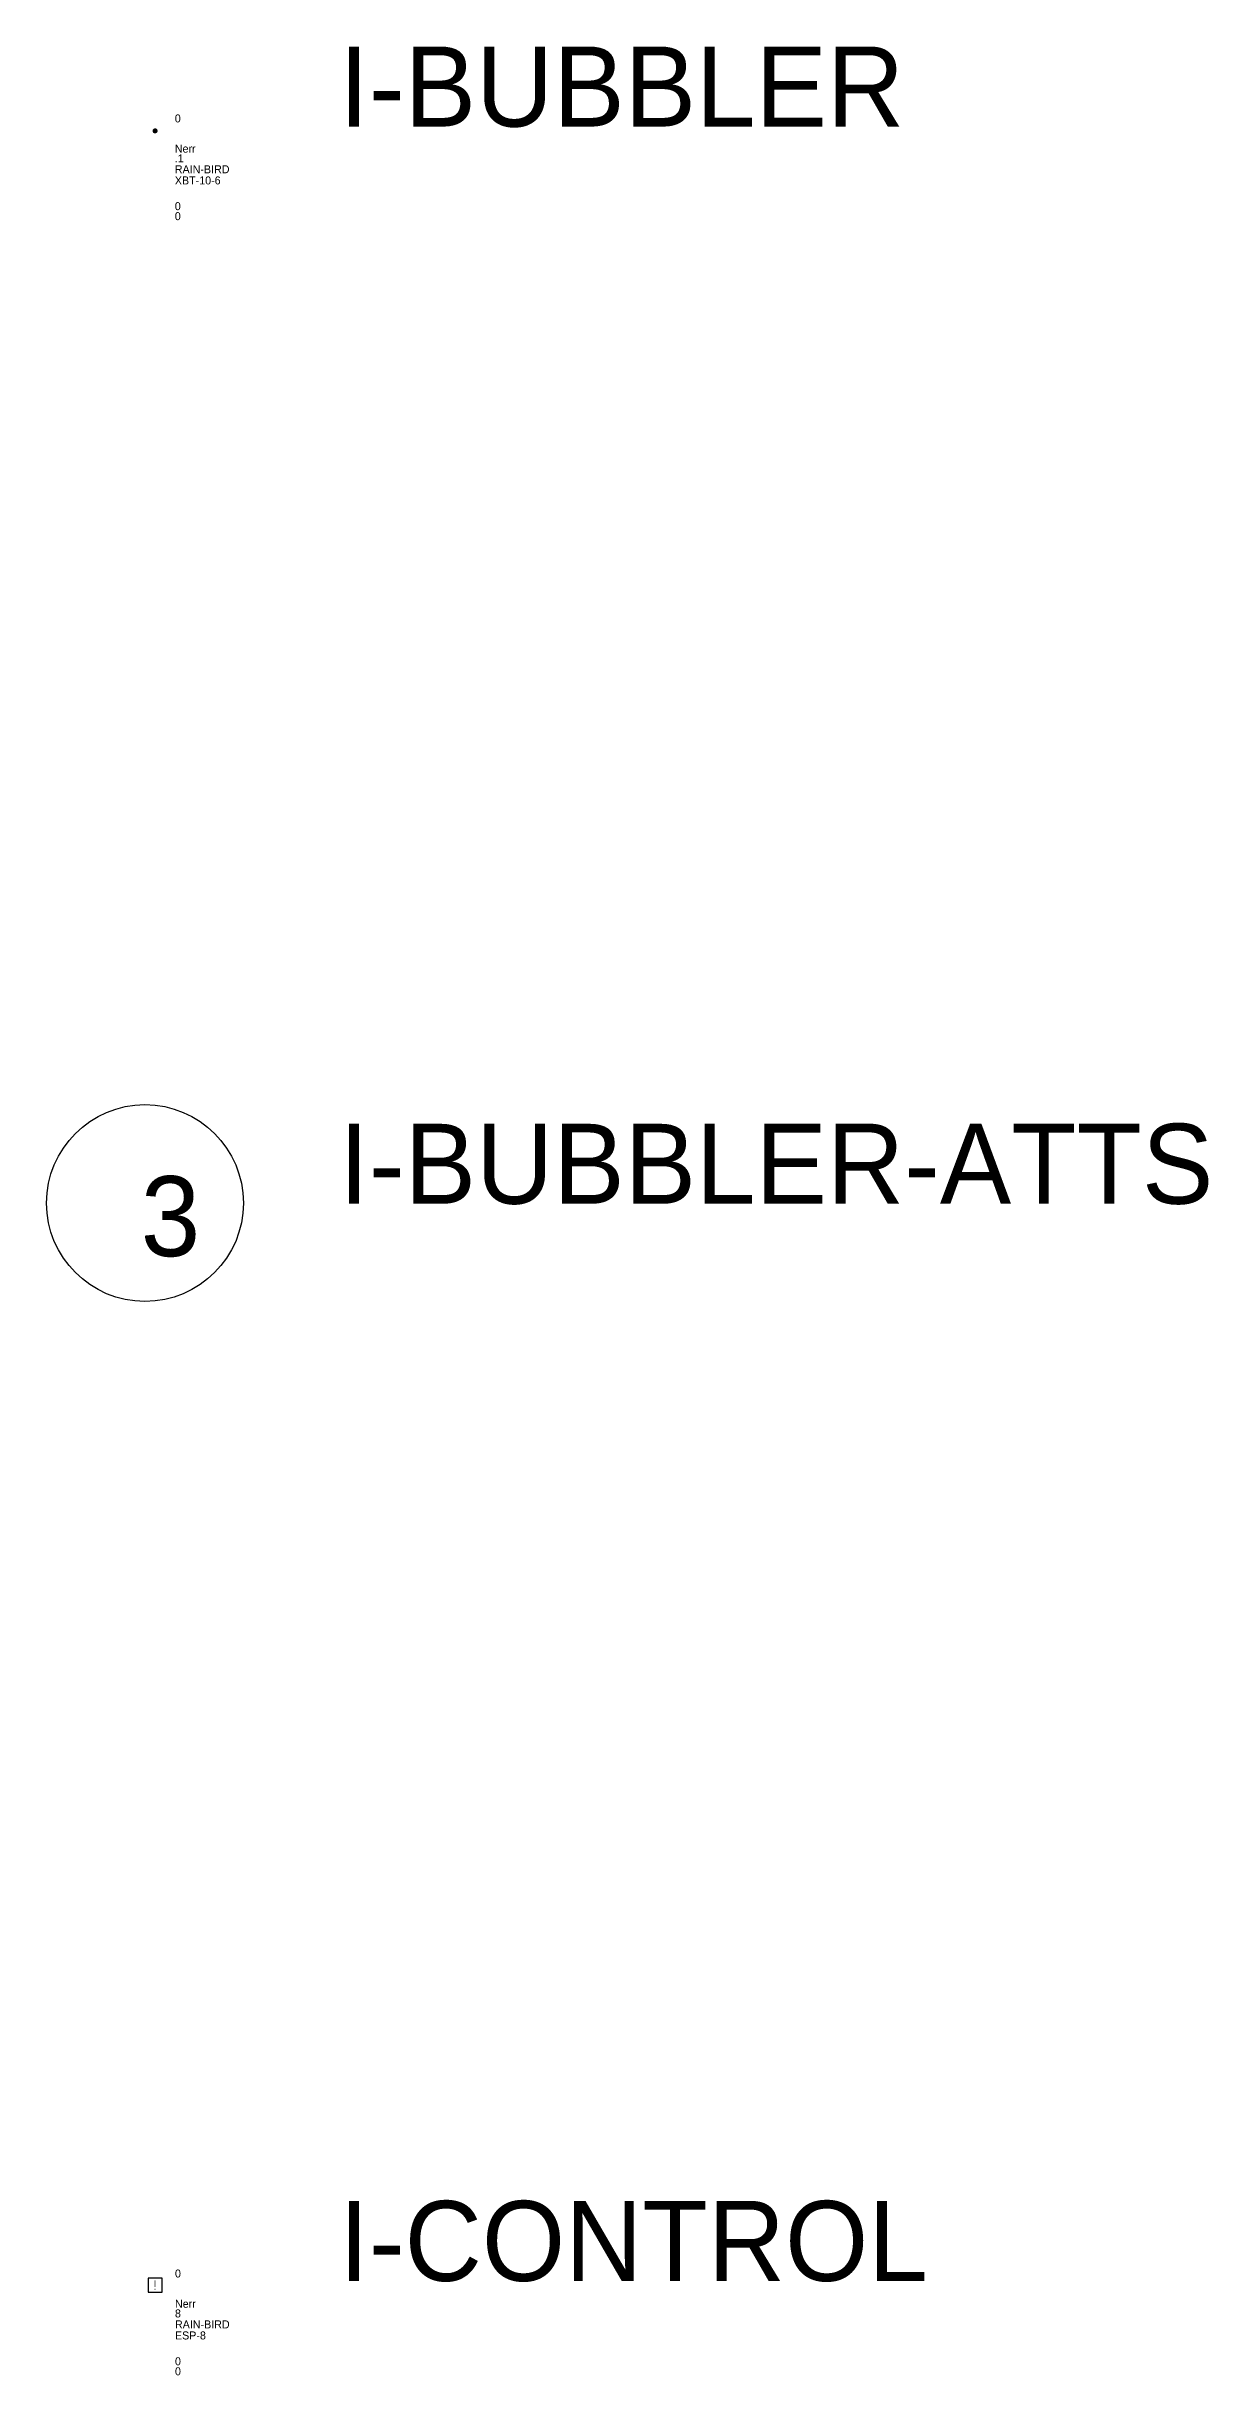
# Model space of a CAD drawing. Extents: x -141445 to -141321, y 26410 to 27069.
# Drawn here: x -141409.28 to -141394.76, y 26959.04 to 26988.15 of the extents above; entities that cross this region are included whole.
import ezdxf
from ezdxf.enums import TextEntityAlignment as Align

# ---------------------------------------------------------------- set-up
doc = ezdxf.new("R2010")
doc.units = 0
doc.header["$MEASUREMENT"] = 0
doc.layers.get('0').update_dxf_attribs({"linetype": 'CONTINUOUS'})
for name, color, linetype in [('$I-ATT-TEXTDAT', 81, 'CONTINUOUS'), ('$I-ATT-TEXTVIS', 3, 'CONTINUOUS'), ('I-TEXT', 7, 'CONTINUOUS'), ('PEN0', 4, 'CONTINUOUS'), ('PEN00', 3, 'CONTINUOUS')]:
    doc.layers.add(name, color=color, linetype=linetype)
doc.styles.add('ARCHQUIK', font='ARCHQUIK', dxfattribs={"width": 0.9})

# ---------------------------------------------------------------- blocks, each defined once
blk = doc.blocks.new('I-BUBBLER')
at = {"layer": 'PEN0', "const_width": 0.0312}
blk.add_lwpolyline([(-0.016, 0, 1), (0.016, 0, 1)], format="xyb", close=True, dxfattribs=at)
at = {"layer": '$I-ATT-TEXTDAT'}
for tag, p in [('ID', (0.247, -0.272)), ('GPM', (0.247, -0.393)), ('MAKE', (0.247, -0.53)), ('MODEL', (0.247, -0.669)), ('DAT1', (0.247, -0.991)), ('DAT2', (0.247, -1.116))]:
    blk.add_attdef(tag, p, '', height=0.1, dxfattribs=at)
at = {"layer": '$I-ATT-TEXTVIS'}
blk.add_attdef('SEQFLOW', (0.247, 0.106), '', height=0.1, dxfattribs=at)
blk = doc.blocks.new('I-BUBBLER-ATTS')
blk.add_circle((-0.126, 0.063), 1.23)
blk.add_attdef('Z', (-0.179, -0.601), '', height=1)
blk = doc.blocks.new('I-CONTROL')
at = {"layer": 'PEN00'}
for p, q in [((0.088, 0.088), (-0.088, 0.088)), ((-0.088, 0.088), (-0.088, -0.088)), ((0.088, -0.088), (0.088, 0.088)), ((-0.088, -0.088), (0.088, -0.088))]:
    blk.add_line(p, q, dxfattribs=at)
at = {"layer": '$I-ATT-TEXTDAT'}
for tag, p in [('ID', (0.248, -0.282)), ('STATIONS', (0.248, -0.403)), ('MAKE', (0.248, -0.54)), ('MODEL', (0.248, -0.678)), ('DAT1', (0.248, -1)), ('DAT2', (0.248, -1.126))]:
    blk.add_attdef(tag, p, '', height=0.1, dxfattribs=at)
at = {"layer": '$I-ATT-TEXTVIS'}
blk.add_attdef('SEQFLOW', (0.248, 0.097), '', height=0.1, dxfattribs=at)

msp = doc.modelspace()

# ---------------------------------------------------------------- block references
for name, p, values in [('I-BUBBLER', (-141407.921, 26987.093), {'SEQFLOW': '0', 'ID': 'Nerr', 'GPM': '.1', 'MAKE': 'RAIN-BIRD', 'MODEL': 'XBT-10-6', 'DAT1': '0', 'DAT2': '0'}), ('I-BUBBLER-ATTS', (-141407.921, 26973.632), {'Z': '3'})]:
    msp.add_blockref(name, p).add_auto_attribs(values)
ref = msp.add_blockref('I-CONTROL', (-141407.921, 26960.172))
ref.add_attrib('SEQFLOW', '0', (-141407.672, 26960.268), dxfattribs={"layer": '$I-ATT-TEXTVIS', "height": 0.1})
ref.add_attrib('ID', 'Nerr', (-141407.672, 26959.89), dxfattribs={"layer": '$I-ATT-TEXTDAT', "height": 0.1})
ref.add_attrib('STATIONS', '8', (-141407.672, 26959.769), dxfattribs={"layer": '$I-ATT-TEXTDAT', "height": 0.1})
ref.add_attrib('MAKE', 'RAIN-BIRD', (-141407.672, 26959.632), dxfattribs={"layer": '$I-ATT-TEXTDAT', "height": 0.1})
ref.add_attrib('MODEL', 'ESP-8', (-141407.672, 26959.494), dxfattribs={"layer": '$I-ATT-TEXTDAT', "height": 0.1})
ref.add_attrib('DAT1', '0', (-141407.672, 26959.171), dxfattribs={"layer": '$I-ATT-TEXTDAT', "height": 0.1})
ref.add_attrib('DAT2', '0', (-141407.672, 26959.046), dxfattribs={"layer": '$I-ATT-TEXTDAT', "height": 0.1})
ref.add_attrib('A', '!', dxfattribs={"layer": 'I-TEXT', "height": 0.125, "style": 'ARCHQUIK', "width": 0.9}).set_placement((-141407.921, 26960.172), align=Align.MIDDLE_CENTER)

# ---------------------------------------------------------------- texts
for s, p in [('I-BUBBLER', (-141405.619, 26987.147)), ('I-BUBBLER-ATTS', (-141405.619, 26973.686)), ('I-CONTROL', (-141405.619, 26960.225))]:
    msp.add_text(s, height=1).set_placement(p)

doc.saveas('drawing.dxf')
